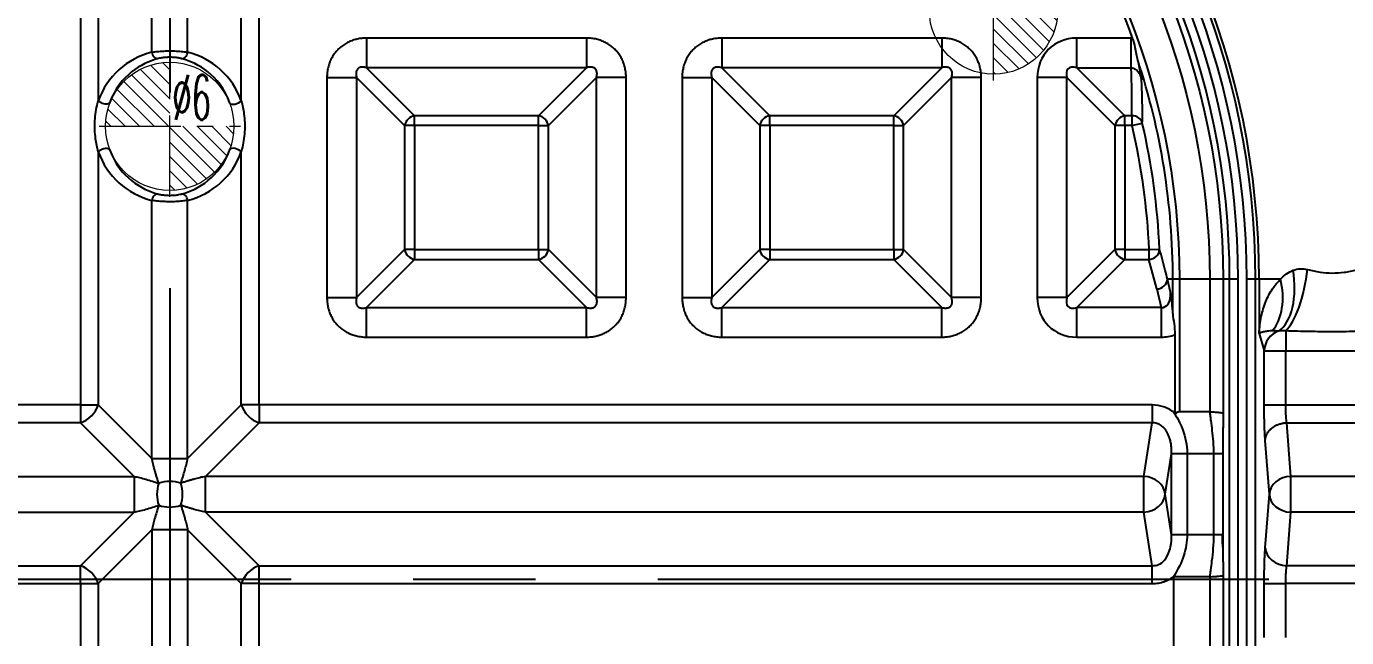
# Model space of a CAD drawing. Header units: millimetres. Extents: x 2595 to 3308, y 1499 to 1823.
# Drawn here: x 2748.3 to 2810, y 1660.5 to 1689.1 of the extents above; entities that cross this region are included whole.
import ezdxf
from ezdxf.lldxf.tags import DXFTag

# ---------------------------------------------------------------- set-up
doc = ezdxf.new("R2010")
doc.units = ezdxf.units.MM
doc.linetypes.add('CENTER', pattern=[2, 1.25, -0.25, 0.25, -0.25])
doc.layers.add('5', color=7, linetype='Continuous', true_color=0xffffff)
doc.layers.add('epin', color=13, linetype='Continuous', lineweight=9)
doc.styles.add('TXT05', font='txt.shx', dxfattribs={"width": 0.5, "bigfont": 'gbcbig.shx'})
tags = doc.linetypes.add('DASHED', pattern=[25.72, 12.86, -12.86]).pattern_tags.tags
tags[6:7] = [DXFTag(74, 4), DXFTag(75, 0), DXFTag(340, '0'), DXFTag(46, 0.0), DXFTag(50, 0.0), DXFTag(44, 0.0), DXFTag(45, 0.0)]
tags[4:5] = [DXFTag(74, 4), DXFTag(75, 0), DXFTag(340, '0'), DXFTag(46, 0.0), DXFTag(50, 0.0), DXFTag(44, 0.0), DXFTag(45, 0.0)]

# ---------------------------------------------------------------- blocks, each defined once
blk = doc.blocks.new('epin_ejp_6')
at = {"layer": 'epin'}
h = blk.add_hatch(dxfattribs=at)
h.set_pattern_fill('_ANSI31', color=123, scale=0.15, angle=90, style=0)
h.set_pattern_definition([(135, (-2656.51364, 153.2396), (-0.336759605, -0.336759605), [])])
h.paths.add_polyline_path([(0, 3, 0.414214), (-3, 0), (0, 0)])
h.paths.add_polyline_path([(3, 0), (0, 0), (0, -3, 0.414214)])
at = {"layer": 'epin', "color": 1, "linetype": 'CENTER', "ltscale": 3.048}
for p, q in [((0, -3.3), (0, 3.3)), ((-3.3, 0), (3.3, 0))]:
    blk.add_line(p, q, dxfattribs=at)
at = {"layer": 'epin'}
blk.add_circle((0, 0), 3, dxfattribs=at)
at = {"layer": 'epin', "color": 6, "style": 'TXT05', "width": 0.5}
blk.add_text('%%c6', height=2.1, dxfattribs=at).set_placement((0.12, 0.3))

msp = doc.modelspace()

# ---------------------------------------------------------------- linework, layer by layer
at = {"layer": '5', "color": 1, "linetype": 'CENTER', "ltscale": 36.600181}
msp.add_line((2754.999, 1823.259), (2754.999, 1503.259), dxfattribs=at)
at = {"layer": '5', "color": 7, "linetype": 'Continuous'}
for p, q in [((2750.822, 1691.934), (2750.822, 1671.4)), ((2759.177, 1671.4), (2759.177, 1691.934)), ((2758.342, 1685.614), (2758.342, 1690.424)), ((2754.164, 1687.885), (2754.164, 1689.642)), ((2755.835, 1687.885), (2755.835, 1689.642)), ((2764.194, 1688.548), (2764.194, 1687.161)), ((2774.476, 1688.548), (2764.194, 1688.548)), ((2774.476, 1688.548), (2774.476, 1687.161)), ((2780.793, 1688.548), (2780.793, 1687.161)), ((2791.075, 1688.548), (2780.793, 1688.548)), ((2791.075, 1688.548), (2791.075, 1687.161)), ((2799.93, 1688.548), (2797.392, 1688.548)), ((2797.392, 1687.161), (2797.392, 1688.548)), ((2799.93, 1687.161), (2799.93, 1688.548)), ((2764.194, 1687.161), (2766.438, 1684.918)), ((2774.476, 1687.161), (2764.194, 1687.161)), ((2774.476, 1687.161), (2772.232, 1684.918)), ((2791.075, 1687.161), (2780.793, 1687.161)), ((2780.793, 1687.161), (2783.037, 1684.918)), ((2791.075, 1687.161), (2788.831, 1684.918)), ((2797.392, 1687.161), (2799.93, 1687.161)), ((2797.392, 1687.161), (2799.636, 1684.918)), ((2762.346, 1686.699), (2763.732, 1686.699)), ((2762.346, 1686.699), (2762.346, 1676.418)), ((2763.732, 1686.699), (2763.732, 1676.418)), ((2763.732, 1686.699), (2765.975, 1684.456)), ((2774.938, 1686.699), (2772.695, 1684.456)), ((2776.324, 1686.699), (2774.938, 1686.699)), ((2774.938, 1676.418), (2774.938, 1686.699)), ((2776.324, 1676.418), (2776.324, 1686.699)), ((2778.945, 1686.699), (2778.945, 1676.418)), ((2778.945, 1686.699), (2780.331, 1686.699)), ((2780.331, 1686.699), (2780.331, 1676.418)), ((2780.331, 1686.699), (2782.574, 1684.456)), ((2791.537, 1686.699), (2789.294, 1684.456)), ((2792.923, 1686.699), (2791.537, 1686.699)), ((2791.537, 1676.418), (2791.537, 1686.699)), ((2792.923, 1676.418), (2792.923, 1686.699)), ((2795.544, 1686.699), (2795.544, 1676.418)), ((2796.93, 1686.699), (2795.544, 1686.699)), ((2796.93, 1676.418), (2796.93, 1686.699)), ((2796.93, 1686.699), (2799.173, 1684.456)), ((2766.438, 1684.456), (2765.975, 1684.456)), ((2765.975, 1684.456), (2765.975, 1678.661)), ((2772.232, 1684.918), (2766.438, 1684.918)), ((2766.438, 1684.456), (2766.438, 1684.918)), ((2772.232, 1684.456), (2766.438, 1684.456)), ((2766.438, 1684.456), (2766.438, 1678.661)), ((2772.232, 1684.456), (2772.232, 1684.918)), ((2772.232, 1678.661), (2772.232, 1684.456)), ((2772.232, 1684.456), (2772.695, 1684.456)), ((2772.695, 1678.661), (2772.695, 1684.456)), ((2783.037, 1684.456), (2782.574, 1684.456)), ((2782.574, 1684.456), (2782.574, 1678.661)), ((2783.037, 1684.456), (2783.037, 1684.918)), ((2788.831, 1684.918), (2783.037, 1684.918)), ((2783.037, 1684.456), (2783.037, 1678.661)), ((2788.831, 1684.456), (2783.037, 1684.456)), ((2788.831, 1684.456), (2788.831, 1684.918)), ((2788.831, 1684.456), (2789.294, 1684.456)), ((2788.831, 1678.661), (2788.831, 1684.456)), ((2789.294, 1678.661), (2789.294, 1684.456)), ((2799.173, 1684.456), (2799.173, 1678.661)), ((2799.636, 1684.456), (2799.173, 1684.456)), ((2799.636, 1684.456), (2799.636, 1684.918)), ((2799.964, 1684.918), (2799.636, 1684.918)), ((2799.964, 1684.456), (2799.636, 1684.456)), ((2799.636, 1684.456), (2799.636, 1678.661)), ((2799.964, 1684.918), (2799.964, 1684.456)), ((2799.964, 1684.456), (2800.451, 1684.569)), ((2758.342, 1671.4), (2758.342, 1683.234)), ((2754.164, 1668.893), (2754.164, 1680.963)), ((2755.835, 1668.893), (2755.835, 1680.963)), ((2763.732, 1676.418), (2765.975, 1678.661)), ((2766.438, 1678.661), (2765.975, 1678.661)), ((2766.438, 1678.661), (2772.232, 1678.661)), ((2766.438, 1678.661), (2766.438, 1678.199)), ((2772.232, 1678.661), (2772.232, 1678.199)), ((2772.232, 1678.661), (2772.695, 1678.661)), ((2774.938, 1676.418), (2772.695, 1678.661)), ((2780.331, 1676.418), (2782.574, 1678.661)), ((2783.037, 1678.661), (2782.574, 1678.661)), ((2783.037, 1678.661), (2788.831, 1678.661)), ((2783.037, 1678.661), (2783.037, 1678.199)), ((2788.831, 1678.661), (2788.831, 1678.199)), ((2788.831, 1678.661), (2789.294, 1678.661)), ((2791.537, 1676.418), (2789.294, 1678.661)), ((2796.93, 1676.418), (2799.173, 1678.661)), ((2799.636, 1678.661), (2799.173, 1678.661)), ((2799.636, 1678.661), (2800.756, 1678.661)), ((2799.636, 1678.661), (2799.636, 1678.199)), ((2800.756, 1678.661), (2801.256, 1678.683)), ((2800.756, 1678.661), (2800.756, 1678.199)), ((2764.194, 1675.956), (2766.438, 1678.199)), ((2766.438, 1678.199), (2772.232, 1678.199)), ((2774.476, 1675.956), (2772.232, 1678.199)), ((2780.793, 1675.956), (2783.037, 1678.199)), ((2783.037, 1678.199), (2788.831, 1678.199)), ((2791.075, 1675.956), (2788.831, 1678.199)), ((2797.392, 1675.956), (2799.636, 1678.199)), ((2799.636, 1678.199), (2800.756, 1678.199)), ((2801.774, 1676.669), (2801.623, 1677.283)), ((2801.878, 1675.74), (2801.878, 1677.283)), ((2802.186, 1677.283), (2802.186, 1671.076)), ((2804.227, 1677.283), (2804.227, 1671.018)), ((2804.532, 1677.283), (2804.227, 1677.283)), ((2804.934, 1677.283), (2804.532, 1677.283)), ((2804.532, 1633.019), (2804.532, 1677.283)), ((2804.934, 1633.019), (2804.934, 1677.283)), ((2805.739, 1677.283), (2805.337, 1677.283)), ((2805.337, 1633.019), (2805.337, 1677.283)), ((2805.739, 1633.019), (2805.739, 1677.283)), ((2805.908, 1677.283), (2805.739, 1677.283)), ((2806.909, 1677.283), (2805.908, 1677.283)), ((2805.908, 1677.283), (2805.908, 1674.735)), ((2762.346, 1676.418), (2763.732, 1676.418)), ((2776.324, 1676.418), (2774.938, 1676.418)), ((2778.945, 1676.418), (2780.331, 1676.418)), ((2792.923, 1676.418), (2791.537, 1676.418)), ((2796.93, 1676.418), (2795.544, 1676.418)), ((2801.123, 1676.821), (2801.335, 1675.956)), ((2764.194, 1675.956), (2774.476, 1675.956)), ((2764.194, 1674.569), (2764.194, 1675.956)), ((2774.476, 1674.569), (2774.476, 1675.956)), ((2780.793, 1675.956), (2791.075, 1675.956)), ((2780.793, 1674.569), (2780.793, 1675.956)), ((2791.075, 1674.569), (2791.075, 1675.956)), ((2797.392, 1674.569), (2797.392, 1675.956)), ((2801.335, 1675.956), (2797.392, 1675.956)), ((2801.335, 1675.956), (2801.335, 1674.569)), ((2764.194, 1674.569), (2774.476, 1674.569)), ((2780.793, 1674.569), (2791.075, 1674.569)), ((2797.392, 1674.569), (2801.335, 1674.569)), ((2801.987, 1670.953), (2801.987, 1674.688)), ((2805.908, 1674.735), (2806.149, 1673.924)), ((2807.154, 1674.873), (2807.154, 1673.924)), ((2806.149, 1673.924), (2807.154, 1673.924)), ((2806.149, 1671.4), (2806.149, 1673.924)), ((2807.154, 1673.924), (2811.493, 1673.924)), ((2807.154, 1671.4), (2807.154, 1673.924)), ((2750.822, 1671.4), (2709.083, 1671.4)), ((2750.822, 1671.4), (2751.657, 1671.4)), ((2750.822, 1671.4), (2750.822, 1670.565)), ((2754.164, 1668.893), (2751.657, 1671.4)), ((2758.342, 1671.4), (2755.835, 1668.893)), ((2759.177, 1671.4), (2758.342, 1671.4)), ((2800.916, 1671.4), (2759.177, 1671.4)), ((2759.177, 1671.4), (2759.177, 1670.565)), ((2800.916, 1671.4), (2800.916, 1670.565)), ((2807.154, 1671.4), (2811.493, 1671.4)), ((2750.822, 1670.565), (2709.083, 1670.565)), ((2753.329, 1668.058), (2750.822, 1670.565)), ((2759.177, 1670.565), (2756.67, 1668.058)), ((2800.916, 1670.565), (2759.177, 1670.565)), ((2800.524, 1668.058), (2800.916, 1670.565)), ((2807.396, 1668.058), (2807.2, 1670.565)), ((2807.2, 1670.565), (2811.447, 1670.565)), ((2806.391, 1667.223), (2806.196, 1669.73)), ((2801.525, 1667.223), (2801.821, 1669.118)), ((2802.54, 1669.118), (2801.821, 1669.118)), ((2801.821, 1665.328), (2801.821, 1669.118)), ((2802.54, 1669.118), (2802.54, 1665.328)), ((2803.78, 1669.118), (2803.78, 1665.328)), ((2754.164, 1668.893), (2755.835, 1668.893)), ((2709.475, 1668.058), (2753.329, 1668.058)), ((2800.524, 1668.058), (2756.67, 1668.058)), ((2800.524, 1666.388), (2800.524, 1668.058)), ((2807.396, 1666.388), (2807.396, 1668.058)), ((2811.251, 1668.058), (2807.396, 1668.058)), ((2801.821, 1665.328), (2801.525, 1667.223)), ((2806.196, 1664.716), (2806.391, 1667.223)), ((2709.475, 1666.388), (2753.329, 1666.388)), ((2750.822, 1663.881), (2753.329, 1666.388)), ((2759.177, 1663.881), (2756.67, 1666.388)), ((2800.524, 1666.388), (2756.67, 1666.388)), ((2800.916, 1663.881), (2800.524, 1666.388)), ((2807.2, 1663.881), (2807.396, 1666.388)), ((2811.251, 1666.388), (2807.396, 1666.388)), ((2751.657, 1663.046), (2754.164, 1665.553)), ((2754.164, 1665.553), (2754.164, 1653.319)), ((2755.835, 1665.553), (2755.835, 1653.319)), ((2758.342, 1663.046), (2755.835, 1665.553)), ((2802.541, 1665.328), (2801.821, 1665.328)), ((2709.083, 1663.881), (2750.822, 1663.881)), ((2750.822, 1663.046), (2750.822, 1663.881)), ((2759.177, 1663.881), (2800.916, 1663.881)), ((2759.177, 1663.046), (2759.177, 1663.881)), ((2800.916, 1663.046), (2800.916, 1663.881)), ((2811.447, 1663.881), (2807.2, 1663.881)), ((2709.083, 1663.046), (2750.822, 1663.046)), ((2750.822, 1663.046), (2750.822, 1585.901)), ((2750.822, 1663.046), (2751.657, 1663.046)), ((2751.657, 1663.046), (2751.657, 1651.051)), ((2758.342, 1651.048), (2758.342, 1663.046)), ((2759.177, 1663.046), (2758.342, 1663.046)), ((2759.177, 1585.901), (2759.177, 1663.046)), ((2759.177, 1663.046), (2800.916, 1663.046)), ((2801.909, 1663.369), (2801.909, 1659.877)), ((2803.603, 1663.369), (2803.603, 1633.019)), ((2804.227, 1663.429), (2804.227, 1633.019)), ((2806.149, 1660.522), (2806.149, 1663.046)), ((2811.493, 1663.045), (2807.154, 1663.045)), ((2807.154, 1660.522), (2807.154, 1663.045))]:
    msp.add_line(p, q, dxfattribs=at)
at = {"layer": '5', "color": 1, "linetype": 'CENTER', "ltscale": 22.850574}
msp.add_line((2594.999, 1663.259), (2914.999, 1663.259), dxfattribs=at)
at = {"layer": '5', "color": 7, "linetype": 'Continuous'}
for centre, radius, start, end in [((2754.999, 1673.259), 100.6, 305.96599, 77.45703), ((2754.999, 1673.259), 100.123, 314.0269, 77.45703), ((2754.999, 1673.259), 99.119, 314.03149, 77.76073), ((2754.999, 1667.223), 82.318, 14.94026, 67.99226), ((2754.999, 1667.223), 85.99, 12.44405, 56.71631), ((2754.999, 1667.223), 84.657, 13.18178, 57.19161), ((2769.083, 1677.283), 45.96, 0, 90), ((2769.083, 1677.283), 45.336, 0, 90), ((2769.083, 1677.283), 45.032, 0, 90), ((2769.083, 1677.283), 44.63, 0, 90), ((2769.083, 1677.283), 44.226, 0, 90), ((2769.083, 1677.283), 43.824, 0, 90), ((2769.083, 1677.283), 43.656, 0, 90), ((2769.083, 1677.283), 36.824, 0, 90), ((2769.083, 1677.283), 36.656, 0, 90), ((2769.083, 1677.283), 36.254, 0, 90), ((2769.083, 1677.283), 35.85, 0, 90), ((2769.083, 1677.283), 35.448, 0, 90), ((2769.083, 1677.283), 32.904, 20.01796, 43.86146), ((2769.083, 1677.283), 32.794, 360, 18.17038), ((2769.083, 1677.283), 32.203, 2.4913, 13.07681)]:
    msp.add_arc(centre, radius, start, end, dxfattribs=at)
at = {"layer": '5', "color": 7, "linetype": 'DASHED'}
for radius, start in [(100.625, 313.7537), (100.626, 313.76319)]:
    msp.add_arc((2754.999, 1673.259), radius, start, 77.45703, dxfattribs=at)
at = {"layer": '5', "color": 7, "linetype": 'Continuous', "extrusion": (0, 0, -1)}
for centre, radius, start, end in [((-2754.999, 1673.259), 99.621, 102.23927, 225.978), ((-2754.999, 1673.259), 99.091, 102.25479, 225.95274), ((-2754.999, 1667.223), 81.429, 111.93989, 165.05974), ((-2769.083, 1677.283), 35.144, 90, 180), ((-2769.083, 1677.283), 34.52, 90, 180), ((-2769.083, 1677.283), 33.102, 133.48678, 180), ((-2769.083, 1677.283), 31.703, 166.92319, 177.5087)]:
    msp.add_arc(centre, radius, start, end, dxfattribs=at)
at = {"layer": '5', "color": 7, "linetype": 'Continuous'}
for centre, major_axis, ratio, start_param, end_param in [((2797.734, 1686.358), (1.665, -1.665), 0.854588, 2.434441, 3.848744), ((2755.029, 1684.424), (3.578, 0), 0.996953, 1.814825, 2.800426), ((2754.413, 1687.885), (0.072, -0.291), 0.822203, 4.511056, 6.191108), ((2755.586, 1687.885), (0.072, 0.291), 0.822185, 3.233666, 4.914009), ((2754.969, 1684.424), (3.578, 0), 0.996953, 0.340165, 1.326419), ((2797.734, 1686.358), (0.753, -0.753), 0.472398, 2.434441, 3.848744), ((2769.083, 1685.537), (0, -31.854), 0.969623, 1.551371, 1.621818), ((2758.093, 1685.614), (0.283, 0.1), 0.44573, 3.200078, 5.610613), ((2766.438, 1684.456), (0.356, 0.356), 0.854588, 0.863645, 2.277948), ((2772.232, 1684.456), (0.356, -0.356), 0.854588, 0.863645, 2.277948), ((2783.037, 1684.456), (0.356, 0.356), 0.854588, 0.863645, 2.277948), ((2788.831, 1684.456), (0.356, -0.356), 0.854588, 0.863645, 2.277948), ((2799.636, 1684.456), (0.356, 0.356), 0.854588, 0.863645, 2.277948), ((2799.964, 1684.456), (-0.503, 0.009), 0.918748, 3.40952, 4.729694), ((2755.029, 1684.424), (3.578, 0), 0.996953, 3.48275, 4.468359), ((2754.969, 1684.424), (3.578, 0), 0.996953, 4.956767, 5.943022), ((2758.093, 1683.234), (0.283, -0.1), 0.445747, 0.672563, 3.083118), ((2754.413, 1680.963), (0.072, 0.291), 0.822205, 0.092078, 1.77213), ((2755.586, 1680.963), (0.072, -0.291), 0.822185, 1.369177, 3.049519), ((2766.438, 1678.661), (-0.356, 0.356), 0.854588, 0.863645, 2.277948), ((2772.232, 1678.661), (-0.356, -0.356), 0.854588, 0.863645, 2.277948), ((2783.037, 1678.661), (-0.356, 0.356), 0.854588, 0.863645, 2.277948), ((2788.831, 1678.661), (-0.356, -0.356), 0.854588, 0.863645, 2.277948), ((2799.636, 1678.661), (-0.356, 0.356), 0.854588, 0.863645, 2.277948), ((2800.756, 1678.661), (-0.483, -0.139), 0.912878, 1.31341, 2.882658), ((2769.083, 1668.485), (0, 34.079), 0.969623, 4.959503, 5.001441), ((2801.123, 1677.283), (-0.489, -0.12), 0.914519, 1.350722, 2.880241), ((2797.734, 1676.759), (1.665, 1.665), 0.854588, 2.434441, 3.848744), ((2797.734, 1676.759), (0.753, 0.753), 0.472398, 2.434441, 3.848744), ((2801.251, 1676.759), (0.195, -0.797), 0.613375, 6.063111, 7.59263), ((2801.251, 1676.759), (0.523, -2.137), 0.914519, 6.063111, 6.394151), ((2807.154, 1673.924), (-0.964, -0.287), 0.983499, 4.744496, 5.989706), ((2750.822, 1671.4), (-0.711, -0.711), 0.724936, 0.94353, 2.198063), ((2759.177, 1671.4), (-0.711, 0.711), 0.724936, 0.94353, 2.198063), ((2754.999, 1667.223), (1.006, 0), 0.597011, 1.032578, 2.109015), ((2800.524, 1667.223), (-0.994, 0.155), 0.826909, 3.328563, 4.841031), ((2807.396, 1667.223), (-1.003, -0.078), 0.829265, 4.647794, 6.189399), ((2754.999, 1667.223), (0, 1.006), 0.597012, 1.032578, 2.109015), ((2754.999, 1667.223), (0, -1.006), 0.597011, 1.032578, 2.109015), ((2800.524, 1667.223), (-0.994, -0.155), 0.826909, 1.442154, 2.954623), ((2807.396, 1667.223), (-1.003, 0.078), 0.829265, 0.093786, 1.635391), ((2754.999, 1667.223), (-1.006, 0), 0.597013, 1.032578, 2.109014), ((2750.822, 1663.046), (0.711, -0.711), 0.724936, 0.94353, 2.198063), ((2759.177, 1663.046), (0.711, 0.711), 0.724936, 0.94353, 2.198063)]:
    msp.add_ellipse(centre, major_axis=major_axis, ratio=ratio, start_param=start_param, end_param=end_param, dxfattribs=at)
for points, degree in [([(2751.657, 1690.424), (2751.657, 1688.822), (2751.657, 1687.22), (2751.657, 1685.618)], 3), ([(2764.194, 1688.548), (2764.12, 1688.548), (2763.974, 1688.54), (2763.761, 1688.506), (2763.553, 1688.448), (2763.351, 1688.367), (2763.157, 1688.259), (2762.973, 1688.123), (2762.807, 1687.963), (2762.666, 1687.785), (2762.552, 1687.593), (2762.461, 1687.388), (2762.396, 1687.171), (2762.355, 1686.944), (2762.346, 1686.782), (2762.346, 1686.699)], 3), ([(2776.324, 1686.699), (2776.324, 1686.773), (2776.317, 1686.92), (2776.282, 1687.133), (2776.225, 1687.341), (2776.143, 1687.542), (2776.035, 1687.737), (2775.9, 1687.921), (2775.74, 1688.086), (2775.561, 1688.227), (2775.369, 1688.342), (2775.165, 1688.432), (2774.948, 1688.498), (2774.72, 1688.538), (2774.559, 1688.548), (2774.476, 1688.548)], 3), ([(2780.793, 1688.548), (2780.719, 1688.548), (2780.573, 1688.54), (2780.36, 1688.506), (2780.152, 1688.448), (2779.95, 1688.367), (2779.756, 1688.259), (2779.572, 1688.123), (2779.406, 1687.963), (2779.265, 1687.785), (2779.151, 1687.593), (2779.06, 1687.388), (2778.995, 1687.171), (2778.954, 1686.944), (2778.945, 1686.782), (2778.945, 1686.699)], 3), ([(2792.923, 1686.699), (2792.923, 1686.773), (2792.916, 1686.92), (2792.881, 1687.133), (2792.824, 1687.341), (2792.742, 1687.542), (2792.634, 1687.737), (2792.499, 1687.921), (2792.339, 1688.086), (2792.16, 1688.227), (2791.968, 1688.342), (2791.764, 1688.432), (2791.547, 1688.498), (2791.319, 1688.538), (2791.158, 1688.548), (2791.075, 1688.548)], 3), ([(2799.93, 1688.548), (2799.953, 1688.548), (2799.976, 1688.547), (2800, 1688.546)], 3), ([(2764.194, 1687.161), (2764.168, 1687.169), (2764.118, 1687.181), (2764.046, 1687.19), (2763.979, 1687.191), (2763.917, 1687.183), (2763.859, 1687.165), (2763.808, 1687.136), (2763.766, 1687.096), (2763.735, 1687.048), (2763.714, 1686.992), (2763.703, 1686.929), (2763.702, 1686.86), (2763.711, 1686.784), (2763.724, 1686.728), (2763.732, 1686.699)], 3), ([(2774.938, 1686.699), (2774.945, 1686.725), (2774.957, 1686.776), (2774.967, 1686.847), (2774.968, 1686.914), (2774.96, 1686.977), (2774.941, 1687.034), (2774.912, 1687.085), (2774.873, 1687.127), (2774.824, 1687.158), (2774.769, 1687.179), (2774.706, 1687.19), (2774.636, 1687.191), (2774.561, 1687.183), (2774.505, 1687.17), (2774.476, 1687.161)], 3), ([(2780.793, 1687.161), (2780.767, 1687.169), (2780.717, 1687.181), (2780.645, 1687.19), (2780.578, 1687.191), (2780.516, 1687.183), (2780.458, 1687.165), (2780.407, 1687.136), (2780.365, 1687.096), (2780.334, 1687.048), (2780.313, 1686.992), (2780.302, 1686.929), (2780.301, 1686.86), (2780.31, 1686.784), (2780.323, 1686.728), (2780.331, 1686.699)], 3), ([(2791.537, 1686.699), (2791.544, 1686.725), (2791.556, 1686.776), (2791.566, 1686.847), (2791.567, 1686.914), (2791.559, 1686.977), (2791.54, 1687.034), (2791.511, 1687.085), (2791.472, 1687.127), (2791.423, 1687.158), (2791.368, 1687.179), (2791.305, 1687.19), (2791.235, 1687.191), (2791.16, 1687.183), (2791.104, 1687.17), (2791.075, 1687.161)], 3), ([(2751.657, 1683.231), (2751.657, 1679.287), (2751.657, 1675.344), (2751.657, 1671.4)], 3), ([(2801.878, 1677.283), (2801.793, 1677.283), (2801.708, 1677.283), (2801.623, 1677.283)], 3), ([(2802.186, 1677.283), (2802.014, 1677.283), (2801.902, 1677.283), (2801.878, 1677.283)], 3), ([(2803.603, 1677.283), (2802.186, 1677.283)], 1), ([(2803.603, 1677.283), (2803.602, 1675.214), (2803.602, 1673.145), (2803.601, 1671.076)], 3), ([(2804.227, 1677.283), (2804.201, 1677.283), (2803.972, 1677.283), (2803.603, 1677.283)], 3), ([(2806.526, 1674.877), (2806.986, 1675.362), (2807.145, 1676.366), (2806.909, 1677.283)], 3), ([(2762.346, 1676.418), (2762.346, 1676.343), (2762.353, 1676.197), (2762.388, 1675.984), (2762.445, 1675.776), (2762.527, 1675.575), (2762.635, 1675.38), (2762.77, 1675.196), (2762.93, 1675.031), (2763.109, 1674.89), (2763.301, 1674.775), (2763.505, 1674.685), (2763.722, 1674.619), (2763.95, 1674.579), (2764.111, 1674.569), (2764.194, 1674.569)], 3), ([(2763.732, 1676.418), (2763.725, 1676.392), (2763.713, 1676.341), (2763.703, 1676.27), (2763.702, 1676.202), (2763.71, 1676.14), (2763.729, 1676.083), (2763.758, 1676.032), (2763.797, 1675.99), (2763.846, 1675.958), (2763.901, 1675.937), (2763.964, 1675.926), (2764.034, 1675.925), (2764.109, 1675.934), (2764.165, 1675.947), (2764.194, 1675.956)], 3), ([(2774.476, 1674.569), (2774.55, 1674.569), (2774.696, 1674.577), (2774.909, 1674.611), (2775.117, 1674.668), (2775.319, 1674.75), (2775.513, 1674.858), (2775.697, 1674.994), (2775.863, 1675.154), (2776.004, 1675.332), (2776.118, 1675.524), (2776.209, 1675.729), (2776.274, 1675.945), (2776.315, 1676.173), (2776.324, 1676.335), (2776.324, 1676.418)], 3), ([(2774.476, 1675.956), (2774.502, 1675.948), (2774.552, 1675.936), (2774.624, 1675.926), (2774.691, 1675.926), (2774.753, 1675.934), (2774.811, 1675.952), (2774.862, 1675.981), (2774.904, 1676.021), (2774.935, 1676.069), (2774.956, 1676.125), (2774.967, 1676.187), (2774.968, 1676.257), (2774.959, 1676.333), (2774.946, 1676.389), (2774.938, 1676.418)], 3), ([(2778.945, 1676.418), (2778.945, 1676.343), (2778.952, 1676.197), (2778.987, 1675.984), (2779.044, 1675.776), (2779.126, 1675.575), (2779.234, 1675.38), (2779.369, 1675.196), (2779.529, 1675.031), (2779.708, 1674.89), (2779.9, 1674.775), (2780.104, 1674.685), (2780.321, 1674.619), (2780.549, 1674.579), (2780.71, 1674.569), (2780.793, 1674.569)], 3), ([(2780.331, 1676.418), (2780.324, 1676.392), (2780.312, 1676.341), (2780.302, 1676.27), (2780.301, 1676.202), (2780.309, 1676.14), (2780.328, 1676.083), (2780.357, 1676.032), (2780.396, 1675.99), (2780.445, 1675.958), (2780.5, 1675.937), (2780.563, 1675.926), (2780.633, 1675.925), (2780.708, 1675.934), (2780.764, 1675.947), (2780.793, 1675.956)], 3), ([(2791.075, 1674.569), (2791.149, 1674.569), (2791.295, 1674.577), (2791.508, 1674.611), (2791.716, 1674.668), (2791.918, 1674.75), (2792.112, 1674.858), (2792.296, 1674.994), (2792.462, 1675.154), (2792.603, 1675.332), (2792.717, 1675.524), (2792.808, 1675.729), (2792.873, 1675.945), (2792.914, 1676.173), (2792.923, 1676.335), (2792.923, 1676.418)], 3), ([(2791.075, 1675.956), (2791.101, 1675.948), (2791.151, 1675.936), (2791.223, 1675.926), (2791.29, 1675.926), (2791.352, 1675.934), (2791.41, 1675.952), (2791.461, 1675.981), (2791.503, 1676.021), (2791.534, 1676.069), (2791.555, 1676.125), (2791.566, 1676.187), (2791.567, 1676.257), (2791.558, 1676.333), (2791.545, 1676.389), (2791.537, 1676.418)], 3), ([(2806.526, 1674.877), (2806.619, 1674.878), (2806.724, 1674.875), (2806.841, 1674.862)], 3), ([(2806.841, 1674.862), (2806.938, 1674.883), (2807.045, 1674.886), (2807.154, 1674.873)], 3), ([(2801.987, 1670.953), (2801.961, 1670.994), (2801.935, 1671.035), (2801.91, 1671.077)], 3), ([(2803.601, 1671.076), (2803.13, 1671.077), (2802.658, 1671.077), (2802.186, 1671.077)], 3), ([(2804.227, 1671.018), (2804.227, 1670.942), (2804.226, 1670.796), (2804.225, 1670.595), (2804.223, 1670.407), (2804.221, 1670.226), (2804.219, 1670.05), (2804.217, 1669.88), (2804.215, 1669.716), (2804.214, 1669.559), (2804.213, 1669.409), (2804.212, 1669.274), (2804.212, 1669.163), (2804.212, 1669.13)], 3), ([(2806.196, 1669.73), (2806.185, 1669.869), (2806.167, 1670.238), (2806.155, 1670.673), (2806.149, 1671.152), (2806.149, 1671.4)], 2), ([(2806.149, 1671.4), (2806.176, 1671.4), (2806.644, 1671.4), (2807.154, 1671.4)], 3), ([(2801.821, 1669.118), (2801.824, 1669.203), (2801.821, 1669.365), (2801.796, 1669.581), (2801.753, 1669.773), (2801.698, 1669.939), (2801.635, 1670.079), (2801.566, 1670.196), (2801.493, 1670.293), (2801.414, 1670.376), (2801.327, 1670.446), (2801.233, 1670.502), (2801.133, 1670.541), (2801.028, 1670.564), (2800.954, 1670.567), (2800.916, 1670.565)], 3), ([(2803.78, 1669.118), (2802.54, 1669.118)], 1), ([(2804.212, 1669.118), (2804.19, 1669.118), (2804.037, 1669.118), (2803.78, 1669.118)], 3), ([(2804.212, 1669.13), (2804.212, 1667.863), (2804.212, 1666.596), (2804.212, 1665.328)], 3), ([(2754.484, 1667.739), (2754.465, 1667.794), (2754.43, 1667.903), (2754.381, 1668.06), (2754.335, 1668.211), (2754.294, 1668.356), (2754.256, 1668.496), (2754.221, 1668.631), (2754.19, 1668.764), (2754.173, 1668.85), (2754.164, 1668.893)], 3), ([(2756.67, 1668.058), (2756.624, 1668.049), (2756.534, 1668.03), (2756.401, 1667.999), (2756.269, 1667.966), (2756.136, 1667.93), (2755.997, 1667.89), (2755.848, 1667.846), (2755.687, 1667.795), (2755.574, 1667.758), (2755.515, 1667.739)], 3), ([(2755.515, 1666.707), (2755.534, 1666.65), (2755.571, 1666.538), (2755.622, 1666.376), (2755.667, 1666.223), (2755.708, 1666.08), (2755.744, 1665.947), (2755.777, 1665.818), (2755.807, 1665.687), (2755.826, 1665.598), (2755.835, 1665.553)], 3), ([(2756.67, 1666.388), (2756.624, 1666.397), (2756.534, 1666.416), (2756.401, 1666.447), (2756.269, 1666.48), (2756.136, 1666.516), (2755.997, 1666.556), (2755.848, 1666.6), (2755.687, 1666.651), (2755.574, 1666.688), (2755.515, 1666.707)], 3), ([(2803.781, 1665.328), (2803.369, 1665.328), (2802.956, 1665.328), (2802.543, 1665.328)], 3), ([(2804.196, 1665.328), (2804.146, 1665.328), (2803.997, 1665.328), (2803.781, 1665.328)], 3), ([(2804.211, 1664.745), (2804.195, 1665.339)], 1), ([(2804.212, 1665.328), (2804.209, 1665.328), (2804.204, 1665.328), (2804.196, 1665.328)], 3), ([(2806.196, 1664.716), (2806.211, 1664.286), (2806.684, 1663.893), (2807.2, 1663.881)], 3), ([(2800.916, 1663.046), (2800.968, 1663.046), (2801.069, 1663.05), (2801.212, 1663.07), (2801.352, 1663.101), (2801.49, 1663.145), (2801.629, 1663.203), (2801.769, 1663.275), (2801.862, 1663.336), (2801.909, 1663.369)], 3)]:
    msp.add_open_spline(points, degree=degree, dxfattribs=at)
for points, degree, knots in [([(2800.242, 1687.51), (2800.198, 1687.69), (2800.17, 1687.896), (2800.093, 1688.254), (2800.052, 1688.403), (2800, 1688.546)], 3, [0, 0, 0, 0, 0.600939, 0.600939, 1, 1, 1, 1]), ([(2754.463, 1687.59), (2754.033, 1687.48), (2753.611, 1687.284), (2752.818, 1686.643), (2752.427, 1686.192), (2752.186, 1685.51)], 3, [0, 0, 0, 0, 0.5, 0.5, 1, 1, 1, 1]), ([(2754.164, 1687.885), (2754.218, 1687.895), (2754.284, 1687.905), (2754.442, 1687.924), (2754.539, 1687.933), (2754.743, 1687.946), (2754.853, 1687.95), (2755.075, 1687.952), (2755.19, 1687.949), (2755.406, 1687.937), (2755.51, 1687.928), (2755.691, 1687.908), (2755.771, 1687.896), (2755.835, 1687.885)], 3, [0, 0, 0, 0, 0.146856, 0.146856, 0.313947, 0.313947, 0.48111, 0.48111, 0.652663, 0.652663, 0.826579, 0.826579, 1, 1, 1, 1]), ([(2755.535, 1687.59), (2755.496, 1687.6), (2755.445, 1687.611), (2755.328, 1687.63), (2755.261, 1687.639), (2755.122, 1687.649), (2755.048, 1687.652), (2754.905, 1687.651), (2754.834, 1687.647), (2754.703, 1687.635), (2754.641, 1687.626), (2754.539, 1687.608), (2754.497, 1687.599), (2754.463, 1687.59)], 3, [0, 0, 0, 0, 0.177791, 0.177791, 0.350927, 0.350927, 0.518438, 0.518438, 0.682025, 0.682025, 0.849125, 0.849125, 1, 1, 1, 1]), ([(2757.813, 1685.507), (2757.571, 1686.196), (2757.181, 1686.643), (2756.385, 1687.286), (2755.967, 1687.479), (2755.535, 1687.59)], 3, [0, 0, 0, 0, 0.5, 0.5, 1, 1, 1, 1]), ([(2800.421, 1686.591), (2800.42, 1686.592), (2800.42, 1686.594), (2800.38, 1686.856), (2800.335, 1687.126), (2800.25, 1687.479), (2800.246, 1687.494), (2800.242, 1687.51)], 3, [0, 0, 0, 0, 0.005679, 0.005679, 0.957459, 0.957459, 1, 1, 1, 1]), ([(2799.93, 1687.161), (2799.962, 1687.161), (2799.994, 1687.155), (2800.033, 1687.142), (2800.042, 1687.139), (2800.077, 1687.124), (2800.101, 1687.111), (2800.182, 1687.056), (2800.23, 1687.005), (2800.314, 1686.887), (2800.348, 1686.818), (2800.394, 1686.696), (2800.409, 1686.644), (2800.421, 1686.591)], 3, [0, 0, 0, 0, 0.103768, 0.103768, 0.137346, 0.137346, 0.230538, 0.230538, 0.484589, 0.484589, 0.783638, 0.783638, 1, 1, 1, 1]), ([(2800.451, 1684.569), (2800.453, 1684.703), (2800.455, 1684.837), (2800.457, 1685.507), (2800.445, 1686.043), (2800.421, 1686.583), (2800.421, 1686.587), (2800.421, 1686.591)], 3, [0, 0, 0, 0, 0.198871, 0.198871, 0.994423, 0.994423, 1, 1, 1, 1]), ([(2751.657, 1683.231), (2751.604, 1683.423), (2751.561, 1683.633), (2751.497, 1684.119), (2751.487, 1684.403), (2751.519, 1684.958), (2751.562, 1685.236), (2751.635, 1685.535), (2751.646, 1685.577), (2751.657, 1685.618)], 3, [0, 0, 0, 0, 0.26277, 0.26277, 0.604931, 0.604931, 0.944838, 0.944838, 1, 1, 1, 1]), ([(2752.186, 1685.51), (2752.143, 1685.482), (2752.063, 1685.431), (2751.794, 1685.502), (2751.701, 1685.581), (2751.657, 1685.618)], 3, [0, 0, 0, 0, 0.378981, 0.712693, 1, 1, 1, 1]), ([(2758.342, 1685.614), (2758.395, 1685.421), (2758.438, 1685.211), (2758.501, 1684.725), (2758.511, 1684.442), (2758.479, 1683.887), (2758.436, 1683.609), (2758.363, 1683.313), (2758.353, 1683.273), (2758.342, 1683.234)], 3, [0, 0, 0, 0, 0.263587, 0.263587, 0.606594, 0.606594, 0.947227, 0.947227, 1, 1, 1, 1]), ([(2752.186, 1683.338), (2752.145, 1683.365), (2752.067, 1683.417), (2751.798, 1683.348), (2751.702, 1683.268), (2751.657, 1683.231)], 3, [0, 0, 0, 0, 0.372105, 0.705712, 1, 1, 1, 1]), ([(2752.186, 1683.338), (2752.429, 1682.65), (2752.818, 1682.204), (2753.615, 1681.562), (2754.032, 1681.368), (2754.463, 1681.258)], 3, [0, 0, 0, 0, 0.5, 0.5, 1, 1, 1, 1]), ([(2755.535, 1681.258), (2755.966, 1681.369), (2756.388, 1681.565), (2757.182, 1682.206), (2757.573, 1682.658), (2757.813, 1683.341)], 3, [0, 0, 0, 0, 0.5, 0.5, 1, 1, 1, 1]), ([(2755.835, 1680.963), (2755.781, 1680.954), (2755.715, 1680.944), (2755.557, 1680.924), (2755.46, 1680.915), (2755.256, 1680.902), (2755.146, 1680.898), (2754.924, 1680.897), (2754.809, 1680.899), (2754.593, 1680.911), (2754.489, 1680.92), (2754.308, 1680.94), (2754.228, 1680.952), (2754.164, 1680.963)], 3, [0, 0, 0, 0, 0.146896, 0.146896, 0.313991, 0.313991, 0.481147, 0.481147, 0.652686, 0.652686, 0.82659, 0.82659, 1, 1, 1, 1]), ([(2754.463, 1681.258), (2754.503, 1681.248), (2754.554, 1681.237), (2754.671, 1681.218), (2754.738, 1681.209), (2754.877, 1681.199), (2754.951, 1681.196), (2755.094, 1681.198), (2755.165, 1681.201), (2755.296, 1681.214), (2755.358, 1681.222), (2755.459, 1681.24), (2755.501, 1681.25), (2755.535, 1681.258)], 3, [0, 0, 0, 0, 0.177776, 0.177776, 0.350899, 0.350899, 0.518395, 0.518395, 0.681976, 0.681976, 0.849082, 0.849082, 1, 1, 1, 1]), ([(2801.623, 1677.283), (2801.591, 1677.416), (2801.558, 1677.55), (2801.44, 1678.017), (2801.351, 1678.35), (2801.256, 1678.683)], 3, [0, 0, 0, 0, 0.285913, 0.285913, 1, 1, 1, 1]), ([(2806.841, 1674.862), (2807.11, 1675.047), (2807.348, 1675.43), (2807.593, 1676.473), (2807.595, 1677.115), (2807.505, 1677.696)], 3, [0, 0, 0, 0, 0.5, 0.5, 1, 1, 1, 1]), ([(2806.909, 1677.283), (2807, 1677.37), (2807.174, 1677.535), (2807.398, 1677.644), (2807.505, 1677.696)], 3, [0, 0, 0, 0, 0.523425, 1, 1, 1, 1]), ([(2807.154, 1674.873), (2807.363, 1675.056), (2807.594, 1675.44), (2807.968, 1676.493), (2808.105, 1677.144), (2808.169, 1677.732)], 3, [0, 0, 0, 0, 0.5, 0.5, 1, 1, 1, 1]), ([(2807.505, 1677.696), (2807.61, 1677.728), (2807.82, 1677.794), (2808.053, 1677.753), (2808.169, 1677.732)], 3, [0, 0, 0, 0, 0.498809, 1, 1, 1, 1]), ([(2808.169, 1677.732), (2808.364, 1677.686), (2808.736, 1677.599), (2809.322, 1677.552), (2809.908, 1677.592), (2810.28, 1677.67), (2810.475, 1677.71)], 3, [0, 0, 0, 0, 0.262277, 0.50082, 0.738503, 1, 1, 1, 1]), ([(2805.908, 1674.735), (2805.932, 1675.004), (2805.979, 1675.513), (2806.202, 1676.215), (2806.493, 1676.814), (2806.776, 1677.133), (2806.909, 1677.283)], 3, [0, 0, 0, 0, 0.294255, 0.557584, 0.792463, 1, 1, 1, 1]), ([(2801.878, 1675.74), (2801.877, 1675.749), (2801.876, 1675.759), (2801.848, 1676.121), (2801.811, 1676.398), (2801.774, 1676.665), (2801.774, 1676.667), (2801.774, 1676.669)], 3, [0, 0, 0, 0, 0.024943, 0.024943, 0.99432, 0.99432, 1, 1, 1, 1]), ([(2801.987, 1674.688), (2801.987, 1674.858), (2801.972, 1675.03), (2801.929, 1675.354), (2801.902, 1675.509), (2801.883, 1675.682), (2801.88, 1675.711), (2801.878, 1675.74)], 3, [0, 0, 0, 0, 0.450887, 0.450887, 0.906737, 0.906737, 1, 1, 1, 1]), ([(2805.908, 1674.735), (2805.93, 1674.755), (2805.994, 1674.792), (2806.15, 1674.839), (2806.331, 1674.867), (2806.468, 1674.875), (2806.526, 1674.877)], 3, [0, 0, 0, 0, 0.309219, 0.586454, 0.836457, 1, 1, 1, 1]), ([(2807.154, 1674.873), (2807.523, 1674.862), (2808.245, 1674.841), (2809.323, 1674.831), (2810.401, 1674.841), (2811.123, 1674.862), (2811.493, 1674.873)], 3, [0, 0, 0, 0, 0.255627, 0.499964, 0.743782, 1, 1, 1, 1]), ([(2801.909, 1671.077), (2801.759, 1671.168), (2801.454, 1671.355), (2801.097, 1671.385), (2800.916, 1671.4)], 3, [0, 0, 0, 0, 0.492637, 1, 1, 1, 1]), ([(2801.91, 1671.077), (2802.045, 1670.858), (2802.175, 1670.634), (2802.276, 1670.398), (2802.425, 1670.046), (2802.524, 1669.664), (2802.544, 1669.227), (2802.545, 1669.172), (2802.545, 1669.118)], 3, [0, 0, 0, 0, 0.368518, 0.368518, 0.368518, 0.921988, 0.921988, 1, 1, 1, 1]), ([(2802.186, 1671.077), (2802.165, 1671.075), (2802.122, 1671.071), (2802.051, 1671.03), (2802.013, 1670.984), (2801.987, 1670.953)], 3, [0, 0, 0, 0, 0.250947, 0.503737, 1, 1, 1, 1]), ([(2803.601, 1671.076), (2803.689, 1671.074), (2803.865, 1671.068), (2804.054, 1671.05), (2804.186, 1671.034), (2804.214, 1671.024), (2804.227, 1671.018)], 3, [0, 0, 0, 0, 0.24947, 0.500057, 0.750242, 1, 1, 1, 1]), ([(2803.601, 1671.076), (2803.609, 1671.006), (2803.623, 1670.865), (2803.662, 1670.573), (2803.712, 1670.18), (2803.769, 1669.668), (2803.777, 1669.306), (2803.781, 1669.118)], 3, [0, 0, 0, 0, 0.10795, 0.215754, 0.447907, 0.713984, 1, 1, 1, 1]), ([(2807.2, 1670.565), (2807.197, 1670.588), (2807.184, 1670.678), (2807.167, 1670.877), (2807.156, 1671.148), (2807.154, 1671.328), (2807.154, 1671.4)], 3, [0, 0, 0, 0, 0.123847, 0.452499, 0.779676, 1, 1, 1, 1]), ([(2755.515, 1667.739), (2755.55, 1667.844), (2755.614, 1668.04), (2755.701, 1668.337), (2755.765, 1668.576), (2755.807, 1668.759), (2755.826, 1668.849), (2755.835, 1668.893)], 3, [0, 0, 0, 0, 0.306901, 0.572345, 0.801069, 0.904203, 1, 1, 1, 1]), ([(2753.329, 1668.058), (2753.329, 1667.903), (2753.329, 1667.58), (2753.329, 1666.865), (2753.329, 1666.543), (2753.329, 1666.388)], 3, [0, 0, 0, 0, 0.5, 0.5, 1, 1, 1, 1]), ([(2753.329, 1668.058), (2753.415, 1668.04), (2753.611, 1667.999), (2754.008, 1667.892), (2754.289, 1667.801), (2754.484, 1667.739)], 3, [0, 0, 0, 0, 0.19055, 0.438652, 1, 1, 1, 1]), ([(2756.67, 1666.388), (2756.67, 1666.543), (2756.67, 1666.866), (2756.67, 1667.58), (2756.67, 1667.903), (2756.67, 1668.058)], 3, [0, 0, 0, 0, 0.5, 0.5, 1, 1, 1, 1]), ([(2753.329, 1666.388), (2753.373, 1666.397), (2753.465, 1666.415), (2753.652, 1666.46), (2753.899, 1666.525), (2754.194, 1666.613), (2754.386, 1666.675), (2754.484, 1666.707)], 3, [0, 0, 0, 0, 0.096629, 0.201416, 0.438608, 0.715362, 1, 1, 1, 1]), ([(2754.484, 1666.707), (2754.448, 1666.599), (2754.384, 1666.4), (2754.296, 1666.103), (2754.234, 1665.868), (2754.192, 1665.689), (2754.174, 1665.598), (2754.164, 1665.553)], 3, [0, 0, 0, 0, 0.315573, 0.58001, 0.799315, 0.901052, 1, 1, 1, 1]), ([(2755.835, 1665.553), (2755.651, 1665.553), (2755.328, 1665.553), (2754.671, 1665.553), (2754.348, 1665.553), (2754.164, 1665.553)], 3, [0, 0, 0, 0, 0.5, 0.5, 1, 1, 1, 1]), ([(2800.916, 1663.881), (2801.017, 1663.89), (2801.238, 1663.911), (2801.548, 1664.178), (2801.725, 1664.538), (2801.818, 1664.946), (2801.82, 1665.193), (2801.821, 1665.328)], 3, [0, 0, 0, 0, 0.151092, 0.331995, 0.600663, 0.781559, 1, 1, 1, 1]), ([(2802.547, 1665.328), (2802.547, 1665.006), (2802.49, 1664.681), (2802.286, 1664.018), (2802.102, 1663.688), (2801.909, 1663.369)], 3, [0, 0, 0, 0, 0.463682, 0.463682, 1, 1, 1, 1]), ([(2803.781, 1665.328), (2803.775, 1665.11), (2803.764, 1664.697), (2803.699, 1664.152), (2803.647, 1663.767), (2803.618, 1663.525), (2803.607, 1663.419), (2803.601, 1663.369)], 3, [0, 0, 0, 0, 0.332136, 0.628638, 0.83779, 0.923601, 1, 1, 1, 1]), ([(2804.212, 1665.328), (2804.212, 1665.204), (2804.213, 1665.073), (2804.213, 1664.955), (2804.214, 1664.818), (2804.215, 1664.769), (2804.215, 1664.713)], 2, [0, 0, 0, 0.407145, 0.407145, 0.81429, 0.81429, 1, 1, 1]), ([(2804.215, 1664.713), (2804.216, 1664.646), (2804.217, 1664.568), (2804.218, 1664.515), (2804.22, 1664.326), (2804.221, 1664.183), (2804.222, 1664.092), (2804.224, 1663.97), (2804.225, 1663.862), (2804.226, 1663.638), (2804.227, 1663.429)], 2, [0, 0, 0, 0.098104, 0.098104, 0.278483, 0.278483, 0.458862, 0.458862, 0.639241, 0.639241, 1, 1, 1]), ([(2806.149, 1663.046), (2806.149, 1663.295), (2806.152, 1663.533), (2806.155, 1663.775), (2806.167, 1664.209), (2806.185, 1664.577), (2806.196, 1664.716)], 2, [0, 0, 0, 0.25, 0.25, 0.5, 0.75, 1, 1, 1]), ([(2807.154, 1663.045), (2807.154, 1663.12), (2807.156, 1663.302), (2807.167, 1663.574), (2807.185, 1663.77), (2807.197, 1663.859), (2807.2, 1663.881)], 3, [0, 0, 0, 0, 0.226835, 0.554026, 0.882551, 1, 1, 1, 1]), ([(2803.601, 1663.369), (2803.386, 1663.369), (2803.171, 1663.369), (2802.607, 1663.369), (2802.258, 1663.369), (2801.909, 1663.369)], 3, [0, 0, 0, 0, 0.381145, 0.381145, 1, 1, 1, 1]), ([(2803.601, 1663.369), (2803.646, 1663.37), (2803.737, 1663.372), (2803.894, 1663.385), (2804.055, 1663.399), (2804.186, 1663.413), (2804.214, 1663.424), (2804.227, 1663.429)], 3, [0, 0, 0, 0, 0.124876, 0.25026, 0.500193, 0.749743, 1, 1, 1, 1])]:
    msp.add_open_spline(points, degree=degree, knots=knots, dxfattribs=at)
for points, weights in [([(2806.196, 1669.73), (2806.212, 1670.208), (2806.625, 1670.551), (2807.2, 1670.565)], [1.16458991608, 0.945138117497, 0.945136694651, 1.16458564754]), ([(2806.149, 1663.046), (2806.179, 1663.046), (2806.589, 1663.046), (2807.154, 1663.046)], [1.15389706426, 0.945198023177, 0.948760778438, 1.16458533004])]:
    msp.add_rational_spline(points, weights, degree=3, dxfattribs=at)

# ---------------------------------------------------------------- block references
at = {"layer": 'epin'}
for p in [(2793.499, 1689.858), (2754.999, 1684.424)]:
    msp.add_blockref('epin_ejp_6', p, dxfattribs=at)

doc.saveas('drawing.dxf')
